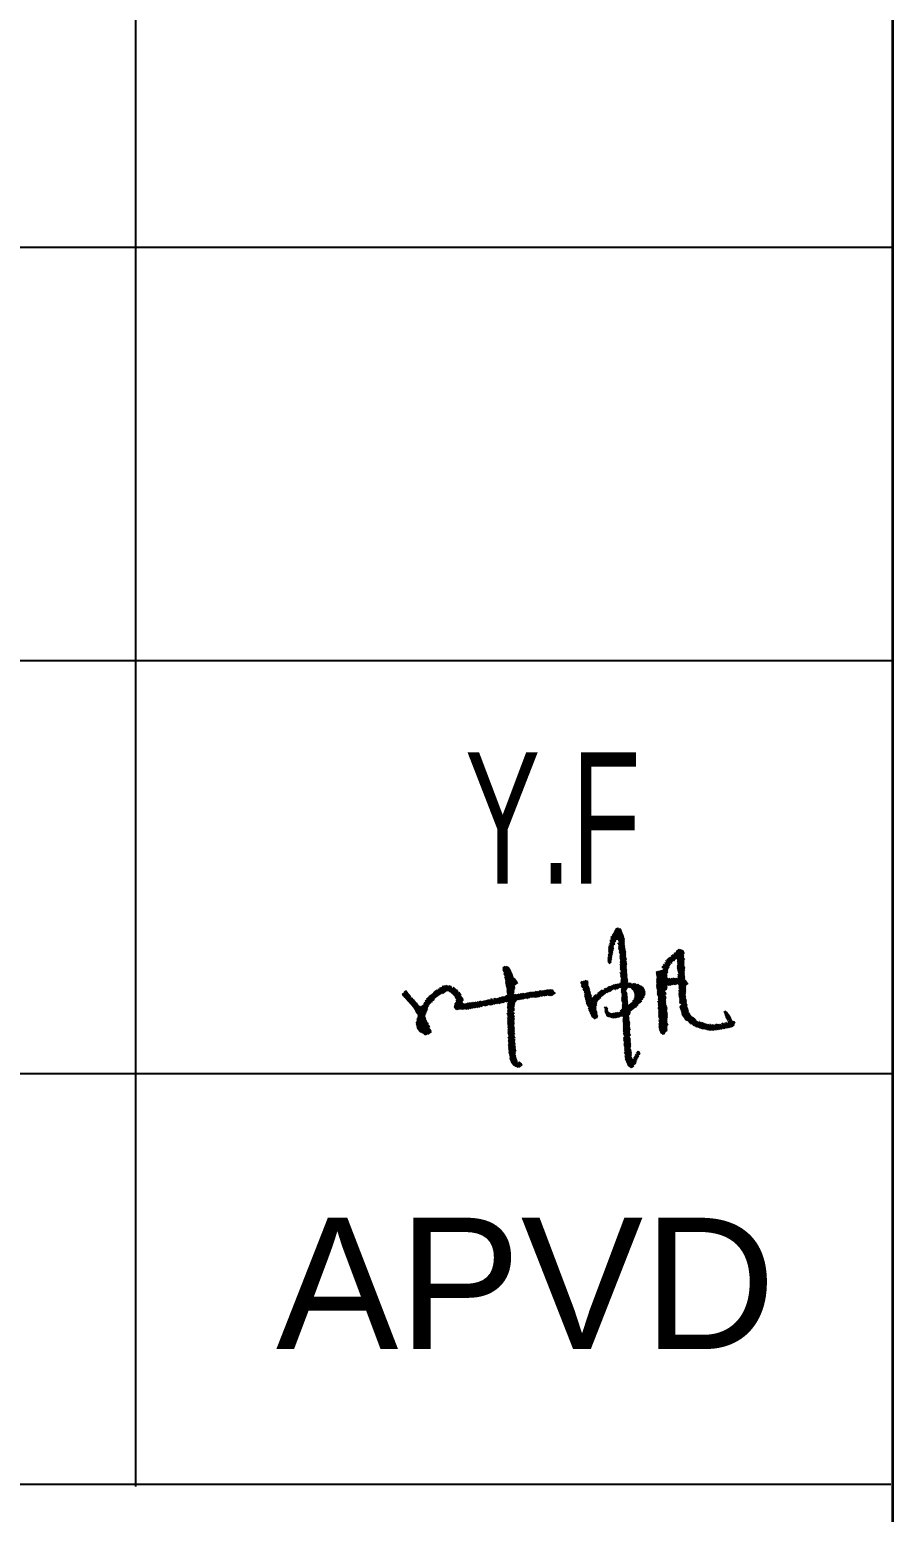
# Model space of a CAD drawing. Header units: millimetres. Extents: x -258 to 337, y -124 to 296.
# Drawn here: x 312.85 to 321.64, y 51.2 to 66.29 of the extents above; entities that cross this region are included whole.
import ezdxf

# ---------------------------------------------------------------- set-up
doc = ezdxf.new("R2010")
doc.units = ezdxf.units.MM
doc.styles.add('Arial', font='ARIAL.TTF', dxfattribs={"height": 0.2})
doc.styles.add('Arial Narrow', font='ARIALN.TTF', dxfattribs={"height": 0.2})

# ---------------------------------------------------------------- blocks, each defined once
blk = doc.blocks.new('Unknown-234524341-28315')
at = {"color": 7, "linetype": 'Continuous'}
for p, q in [((313.932, 51.463), (313.932, 80.9)), ((321.641, -109.172), (321.641, 80.9)), ((242.459, 64.078), (321.641, 64.078)), ((242.459, 59.873), (321.641, 59.873)), ((242.459, 55.669), (321.641, 55.668)), ((242.459, 51.487), (321.617, 51.487))]:
    blk.add_line(p, q, dxfattribs=at)
at = {"color": 7, "linetype": 'Continuous', "style": 'Arial'}
blk.add_text('APVD', height=1.3371, dxfattribs=at).set_placement((315.358, 52.863))
blk = doc.blocks.new('Unknown-234524341-28317')
at = {"color": 3, "linetype": 'Continuous'}
for p, q in [((318.755, 56.989), (318.888, 57.094)), ((318.763, 57.006), (318.884, 57.102)), ((318.77, 57.042), (318.875, 57.125)), ((318.77, 57.032), (318.877, 57.116)), ((318.771, 57.053), (318.875, 57.135)), ((318.775, 57.025), (318.88, 57.109)), ((318.784, 57.074), (318.867, 57.14)), ((318.793, 57.091), (318.857, 57.142)), ((318.805, 57.111), (318.849, 57.146)), ((318.815, 57.129), (318.838, 57.147)), ((318.824, 57.033), (318.892, 57.087)), ((318.835, 57.032), (318.895, 57.079)), ((318.843, 57.028), (318.898, 57.071)), ((318.844, 57.018), (318.9, 57.063)), ((318.849, 57.011), (318.903, 57.054)), ((318.743, 56.876), (318.788, 56.911)), ((318.743, 56.865), (318.786, 56.899)), ((318.745, 56.898), (318.792, 56.935)), ((318.747, 56.951), (318.806, 56.998)), ((318.747, 56.941), (318.807, 56.988)), ((318.747, 56.931), (318.794, 56.968)), ((318.747, 56.92), (318.792, 56.956)), ((318.747, 56.91), (318.795, 56.948)), ((318.749, 56.891), (318.789, 56.923)), ((318.752, 56.976), (318.753, 56.977)), ((318.753, 56.967), (318.763, 56.974)), ((318.76, 57.013), (318.775, 57.025)), ((318.762, 57.026), (318.765, 57.027)), ((318.764, 56.975), (318.818, 57.018)), ((318.766, 56.987), (318.817, 57.027)), ((318.836, 56.991), (318.84, 56.994)), ((318.841, 56.984), (318.904, 57.035)), ((318.846, 56.999), (318.85, 57.002)), ((318.846, 56.947), (318.905, 56.994)), ((318.847, 56.938), (318.906, 56.985)), ((318.848, 56.98), (318.904, 57.024)), ((318.848, 56.97), (318.904, 57.014)), ((318.848, 56.959), (318.904, 57.004)), ((318.849, 56.929), (318.907, 56.975)), ((318.851, 56.921), (318.909, 56.966)), ((318.852, 57.004), (318.904, 57.045)), ((318.853, 56.901), (318.911, 56.947)), ((318.855, 56.892), (318.912, 56.938)), ((318.858, 56.916), (318.91, 56.957)), ((318.859, 56.885), (318.914, 56.929)), ((318.86, 56.865), (318.92, 56.913)), ((318.86, 56.855), (318.92, 56.903)), ((318.863, 56.878), (318.915, 56.919)), ((319.29, 56.742), (319.508, 56.915)), ((319.291, 56.752), (319.503, 56.921)), ((319.3, 56.739), (319.512, 56.908)), ((319.319, 56.786), (319.494, 56.925)), ((319.329, 56.804), (319.486, 56.928)), ((319.424, 56.889), (319.475, 56.929)), ((319.433, 56.907), (319.462, 56.93)), ((319.436, 56.837), (319.515, 56.899)), ((317.669, 56.731), (317.707, 56.758)), ((317.669, 56.721), (317.717, 56.755)), ((317.67, 56.741), (317.692, 56.757)), ((317.671, 56.713), (317.726, 56.751)), ((318.739, 56.842), (318.779, 56.874)), ((318.739, 56.831), (318.777, 56.861)), ((318.739, 56.821), (318.777, 56.851)), ((318.739, 56.811), (318.776, 56.84)), ((318.739, 56.8), (318.772, 56.827)), ((318.743, 56.855), (318.782, 56.887)), ((318.743, 56.793), (318.77, 56.814)), ((318.75, 56.789), (318.768, 56.803)), ((318.86, 56.845), (318.92, 56.892)), ((318.86, 56.834), (318.92, 56.882)), ((318.862, 56.794), (318.862, 56.795)), ((318.864, 56.827), (318.92, 56.872)), ((318.864, 56.817), (318.92, 56.861)), ((318.864, 56.806), (318.922, 56.852)), ((318.864, 56.796), (318.925, 56.845)), ((318.864, 56.765), (318.925, 56.814)), ((318.864, 56.755), (318.926, 56.804)), ((318.864, 56.744), (318.929, 56.796)), ((318.864, 56.734), (318.924, 56.782)), ((318.864, 56.775), (318.864, 56.776)), ((318.864, 56.724), (318.924, 56.772)), ((318.866, 56.788), (318.924, 56.834)), ((318.867, 56.716), (318.924, 56.761)), ((318.868, 56.779), (318.923, 56.823)), ((318.87, 56.708), (318.924, 56.751)), ((318.926, 56.783), (318.93, 56.787)), ((319.233, 56.666), (319.366, 56.771)), ((319.235, 56.657), (319.359, 56.755)), ((319.303, 56.732), (319.372, 56.786)), ((319.303, 56.772), (319.311, 56.779)), ((319.319, 56.796), (319.321, 56.797)), ((319.327, 56.813), (319.332, 56.817)), ((319.341, 56.823), (319.376, 56.851)), ((319.379, 56.792), (319.389, 56.799)), ((319.385, 56.859), (319.409, 56.878)), ((319.412, 56.89), (319.417, 56.894)), ((319.412, 56.88), (319.414, 56.881)), ((319.415, 56.821), (319.417, 56.822)), ((319.44, 56.83), (319.508, 56.884)), ((319.442, 56.811), (319.445, 56.813)), ((319.444, 56.822), (319.508, 56.874)), ((319.445, 56.803), (319.508, 56.853)), ((319.446, 56.762), (319.512, 56.815)), ((319.446, 56.752), (319.512, 56.804)), ((319.446, 56.741), (319.512, 56.794)), ((319.446, 56.731), (319.512, 56.784)), ((319.448, 56.774), (319.512, 56.825)), ((319.448, 56.722), (319.512, 56.773)), ((319.449, 56.795), (319.514, 56.847)), ((319.449, 56.786), (319.518, 56.84)), ((319.449, 56.713), (319.512, 56.763)), ((319.45, 56.817), (319.508, 56.863)), ((319.451, 56.704), (319.518, 56.757)), ((319.458, 56.699), (319.52, 56.749)), ((317.674, 56.705), (317.733, 56.747)), ((317.677, 56.698), (317.737, 56.74)), ((317.682, 56.681), (317.745, 56.726)), ((317.682, 56.672), (317.749, 56.719)), ((317.683, 56.692), (317.741, 56.733)), ((317.685, 56.664), (317.753, 56.712)), ((317.688, 56.637), (317.762, 56.689)), ((317.689, 56.648), (317.759, 56.697)), ((317.69, 56.658), (317.756, 56.704)), ((317.691, 56.63), (317.765, 56.681)), ((317.695, 56.623), (317.768, 56.673)), ((317.697, 56.595), (317.776, 56.65)), ((317.697, 56.585), (317.78, 56.643)), ((317.698, 56.615), (317.77, 56.666)), ((317.698, 56.605), (317.773, 56.658)), ((317.699, 56.576), (317.786, 56.638)), ((317.7, 56.568), (317.792, 56.632)), ((317.702, 56.559), (317.799, 56.627)), ((317.704, 56.551), (317.804, 56.621)), ((317.706, 56.543), (317.81, 56.616)), ((317.709, 56.535), (317.814, 56.609)), ((317.711, 56.526), (317.817, 56.601)), ((318.461, 56.59), (318.478, 56.603)), ((318.463, 56.581), (318.487, 56.6)), ((318.468, 56.575), (318.516, 56.613)), ((318.468, 56.554), (318.534, 56.607)), ((318.47, 56.546), (318.537, 56.599)), ((318.472, 56.568), (318.519, 56.605)), ((318.488, 56.602), (318.499, 56.61)), ((318.524, 56.609), (318.529, 56.613)), ((318.797, 56.526), (318.937, 56.637)), ((318.817, 56.531), (318.938, 56.628)), ((318.83, 56.531), (318.939, 56.618)), ((318.857, 56.542), (318.94, 56.608)), ((318.861, 56.69), (318.868, 56.696)), ((318.864, 56.683), (318.929, 56.734)), ((318.868, 56.675), (318.928, 56.723)), ((318.868, 56.665), (318.928, 56.713)), ((318.868, 56.655), (318.928, 56.703)), ((318.869, 56.646), (318.928, 56.692)), ((318.87, 56.605), (318.932, 56.654)), ((318.871, 56.699), (318.924, 56.741)), ((318.871, 56.616), (318.932, 56.664)), ((318.872, 56.596), (318.932, 56.644)), ((318.874, 56.639), (318.932, 56.685)), ((318.874, 56.629), (318.932, 56.675)), ((319.231, 56.695), (319.244, 56.706)), ((319.231, 56.685), (319.257, 56.706)), ((319.232, 56.675), (319.284, 56.716)), ((319.233, 56.604), (319.339, 56.688)), ((319.233, 56.593), (319.339, 56.677)), ((319.233, 56.583), (319.338, 56.666)), ((319.233, 56.572), (319.337, 56.655)), ((319.233, 56.562), (319.341, 56.648)), ((319.234, 56.615), (319.347, 56.704)), ((319.234, 56.552), (319.346, 56.641)), ((319.234, 56.542), (319.339, 56.626)), ((319.234, 56.532), (319.333, 56.61)), ((319.235, 56.626), (319.347, 56.715)), ((319.236, 56.647), (319.353, 56.74)), ((319.236, 56.636), (319.347, 56.725)), ((319.259, 56.706), (319.266, 56.712)), ((319.27, 56.715), (319.272, 56.717)), ((319.287, 56.718), (319.29, 56.721)), ((319.326, 56.595), (319.342, 56.608)), ((319.333, 56.61), (319.343, 56.619)), ((319.339, 56.574), (319.416, 56.635)), ((319.339, 56.626), (319.345, 56.63)), ((319.34, 56.585), (319.406, 56.638)), ((319.341, 56.596), (319.39, 56.635)), ((319.342, 56.608), (319.375, 56.634)), ((319.343, 56.619), (319.365, 56.636)), ((319.345, 56.568), (319.429, 56.635)), ((319.345, 56.63), (319.35, 56.634)), ((319.357, 56.567), (319.442, 56.635)), ((319.371, 56.568), (319.516, 56.684)), ((319.39, 56.573), (319.517, 56.674)), ((319.406, 56.575), (319.52, 56.666)), ((319.419, 56.575), (319.52, 56.656)), ((319.436, 56.579), (319.52, 56.646)), ((319.45, 56.579), (319.52, 56.635)), ((319.452, 56.664), (319.516, 56.715)), ((319.452, 56.653), (319.516, 56.704)), ((319.452, 56.695), (319.453, 56.695)), ((319.452, 56.643), (319.516, 56.694)), ((319.452, 56.674), (319.454, 56.676)), ((319.455, 56.686), (319.52, 56.739)), ((319.456, 56.574), (319.52, 56.625)), ((319.46, 56.68), (319.52, 56.728)), ((319.46, 56.567), (319.526, 56.619)), ((319.46, 56.556), (319.533, 56.614)), ((319.46, 56.546), (319.539, 56.608)), ((319.46, 56.536), (319.543, 56.602)), ((316.645, 56.472), (316.693, 56.506)), ((316.647, 56.463), (316.697, 56.499)), ((316.652, 56.457), (316.702, 56.492)), ((316.657, 56.451), (316.707, 56.486)), ((316.663, 56.445), (316.71, 56.479)), ((316.667, 56.497), (316.686, 56.51)), ((316.668, 56.44), (316.709, 56.468)), ((316.674, 56.434), (316.723, 56.468)), ((316.679, 56.428), (316.726, 56.461)), ((316.685, 56.422), (316.73, 56.454)), ((316.717, 56.474), (316.717, 56.474)), ((316.846, 56.35), (317.141, 56.556)), ((316.863, 56.371), (317.131, 56.559)), ((316.868, 56.384), (317.116, 56.558)), ((316.88, 56.403), (317.106, 56.561)), ((316.895, 56.423), (317.096, 56.564)), ((316.918, 56.448), (317.078, 56.56)), ((316.94, 56.474), (316.942, 56.475)), ((316.963, 56.49), (317, 56.516)), ((317.008, 56.522), (317.017, 56.528)), ((317.027, 56.534), (317.035, 56.54)), ((317.052, 56.484), (317.149, 56.552)), ((317.053, 56.553), (317.058, 56.557)), ((317.103, 56.51), (317.148, 56.542)), ((317.113, 56.508), (317.156, 56.537)), ((317.122, 56.504), (317.174, 56.541)), ((317.129, 56.499), (317.181, 56.535)), ((317.136, 56.494), (317.187, 56.53)), ((317.142, 56.489), (317.193, 56.525)), ((317.149, 56.484), (317.201, 56.52)), ((317.155, 56.478), (317.208, 56.516)), ((317.161, 56.473), (317.214, 56.51)), ((317.163, 56.542), (317.164, 56.543)), ((317.166, 56.467), (317.214, 56.5)), ((317.172, 56.461), (317.22, 56.495)), ((317.177, 56.455), (317.231, 56.492)), ((317.181, 56.448), (317.236, 56.487)), ((317.183, 56.44), (317.239, 56.479)), ((317.189, 56.434), (317.238, 56.468)), ((317.195, 56.428), (317.244, 56.463)), ((317.197, 56.42), (317.245, 56.454)), ((317.225, 56.498), (317.226, 56.499)), ((317.239, 56.469), (317.241, 56.471)), ((317.553, 56.367), (317.666, 56.447)), ((317.574, 56.373), (317.683, 56.449)), ((317.597, 56.379), (317.782, 56.508)), ((317.614, 56.381), (317.781, 56.498)), ((317.628, 56.381), (317.78, 56.487)), ((317.652, 56.388), (317.781, 56.478)), ((317.669, 56.39), (317.786, 56.472)), ((317.696, 56.399), (317.799, 56.471)), ((317.71, 56.516), (317.819, 56.593)), ((317.71, 56.506), (317.789, 56.562)), ((317.71, 56.497), (317.788, 56.551)), ((317.712, 56.488), (317.793, 56.545)), ((317.713, 56.401), (317.806, 56.467)), ((317.714, 56.48), (317.787, 56.531)), ((317.717, 56.472), (317.783, 56.518)), ((317.718, 56.366), (317.885, 56.483)), ((317.719, 56.376), (317.872, 56.483)), ((317.721, 56.397), (317.833, 56.475)), ((317.723, 56.389), (317.853, 56.48)), ((317.804, 56.416), (317.9, 56.483)), ((317.816, 56.473), (317.816, 56.474)), ((317.824, 56.42), (317.923, 56.49)), ((317.838, 56.421), (317.943, 56.494)), ((317.857, 56.424), (317.959, 56.495)), ((317.875, 56.427), (317.972, 56.495)), ((317.899, 56.434), (317.989, 56.497)), ((317.91, 56.432), (318.008, 56.501)), ((317.932, 56.438), (318.024, 56.502)), ((317.955, 56.444), (318.049, 56.51)), ((317.969, 56.444), (318.062, 56.509)), ((317.983, 56.444), (318.075, 56.509)), ((317.997, 56.444), (318.093, 56.512)), ((318.011, 56.444), (318.114, 56.517)), ((318.03, 56.448), (318.132, 56.519)), ((318.054, 56.455), (318.146, 56.519)), ((318.071, 56.457), (318.159, 56.519)), ((318.089, 56.46), (318.172, 56.518)), ((318.104, 56.461), (318.108, 56.464)), ((318.111, 56.465), (318.182, 56.516)), ((318.124, 56.465), (318.184, 56.507)), ((318.135, 56.463), (318.189, 56.501)), ((318.147, 56.462), (318.192, 56.493)), ((318.163, 56.463), (318.204, 56.492)), ((318.479, 56.542), (318.536, 56.587)), ((318.482, 56.535), (318.536, 56.577)), ((318.484, 56.515), (318.54, 56.559)), ((318.489, 56.53), (318.537, 56.568)), ((318.493, 56.512), (318.544, 56.552)), ((318.497, 56.505), (318.545, 56.543)), ((318.498, 56.485), (318.552, 56.528)), ((318.499, 56.496), (318.549, 56.536)), ((318.501, 56.467), (318.555, 56.51)), ((318.501, 56.457), (318.56, 56.503)), ((318.501, 56.446), (318.56, 56.493)), ((318.506, 56.481), (318.554, 56.519)), ((318.506, 56.44), (318.561, 56.484)), ((318.507, 56.42), (318.569, 56.469)), ((318.508, 56.431), (318.564, 56.475)), ((318.51, 56.412), (318.568, 56.458)), ((318.516, 56.406), (318.569, 56.449)), ((318.521, 56.369), (318.756, 56.555)), ((318.525, 56.362), (318.768, 56.555)), ((318.53, 56.356), (318.802, 56.571)), ((318.537, 56.35), (318.82, 56.575)), ((318.594, 56.437), (318.694, 56.517)), ((318.594, 56.447), (318.62, 56.468)), ((318.631, 56.477), (318.633, 56.478)), ((318.637, 56.482), (318.68, 56.516)), ((318.703, 56.523), (318.715, 56.533)), ((318.727, 56.491), (318.836, 56.578)), ((318.752, 56.501), (318.847, 56.576)), ((318.773, 56.559), (318.777, 56.562)), ((318.794, 56.234), (319.116, 56.49)), ((318.808, 56.235), (319.115, 56.479)), ((318.81, 56.526), (318.812, 56.528)), ((318.824, 56.238), (319.111, 56.466)), ((318.843, 56.243), (319.104, 56.45)), ((318.856, 56.583), (318.857, 56.584)), ((318.867, 56.592), (318.868, 56.592)), ((318.869, 56.542), (318.938, 56.596)), ((318.874, 56.505), (318.977, 56.587)), ((318.875, 56.495), (318.981, 56.579)), ((318.876, 56.516), (318.964, 56.586)), ((318.876, 56.486), (318.93, 56.528)), ((318.878, 56.538), (318.942, 56.589)), ((318.878, 56.528), (318.952, 56.587)), ((318.878, 56.425), (318.934, 56.469)), ((318.878, 56.415), (318.935, 56.46)), ((318.879, 56.436), (318.933, 56.479)), ((318.879, 56.405), (318.935, 56.45)), ((318.88, 56.447), (318.933, 56.489)), ((318.881, 56.479), (318.918, 56.508)), ((318.881, 56.459), (318.929, 56.496)), ((318.883, 56.47), (318.924, 56.503)), ((318.948, 56.543), (318.992, 56.578)), ((318.963, 56.544), (319.012, 56.583)), ((318.972, 56.541), (319.023, 56.582)), ((318.976, 56.534), (319.029, 56.576)), ((318.98, 56.526), (319.041, 56.575)), ((318.988, 56.523), (319.051, 56.573)), ((318.991, 56.401), (319.115, 56.5)), ((318.993, 56.516), (319.057, 56.567)), ((318.996, 56.581), (318.999, 56.583)), ((318.998, 56.51), (319.064, 56.563)), ((319.002, 56.503), (319.073, 56.559)), ((319.004, 56.422), (319.114, 56.509)), ((319.005, 56.495), (319.083, 56.556)), ((319.008, 56.487), (319.087, 56.549)), ((319.009, 56.436), (319.111, 56.517)), ((319.011, 56.479), (319.098, 56.548)), ((319.012, 56.47), (319.102, 56.541)), ((319.012, 56.449), (319.108, 56.525)), ((319.013, 56.46), (319.105, 56.533)), ((319.237, 56.524), (319.326, 56.595)), ((319.24, 56.516), (319.32, 56.579)), ((319.242, 56.508), (319.313, 56.564)), ((319.242, 56.497), (319.307, 56.548)), ((319.242, 56.487), (319.3, 56.533)), ((319.242, 56.477), (319.293, 56.517)), ((319.242, 56.466), (319.287, 56.502)), ((319.244, 56.395), (319.326, 56.46)), ((319.246, 56.459), (319.28, 56.486)), ((319.25, 56.41), (319.321, 56.466)), ((319.25, 56.389), (319.326, 56.45)), ((319.252, 56.453), (319.274, 56.471)), ((319.254, 56.424), (319.328, 56.483)), ((319.258, 56.448), (319.267, 56.455)), ((319.261, 56.44), (319.328, 56.493)), ((319.267, 56.455), (319.321, 56.498)), ((319.274, 56.471), (319.32, 56.507)), ((319.28, 56.486), (319.334, 56.529)), ((319.287, 56.502), (319.335, 56.54)), ((319.293, 56.517), (319.337, 56.551)), ((319.3, 56.533), (319.338, 56.563)), ((319.307, 56.548), (319.339, 56.574)), ((319.313, 56.564), (319.34, 56.585)), ((319.32, 56.579), (319.341, 56.596)), ((319.326, 56.45), (319.328, 56.452)), ((319.334, 56.529), (319.336, 56.53)), ((319.335, 56.54), (319.339, 56.543)), ((319.337, 56.551), (319.34, 56.554)), ((319.338, 56.563), (319.34, 56.564)), ((319.458, 56.472), (319.53, 56.529)), ((319.459, 56.504), (319.529, 56.559)), ((319.46, 56.525), (319.547, 56.594)), ((319.46, 56.484), (319.53, 56.539)), ((319.46, 56.463), (319.53, 56.519)), ((319.461, 56.454), (319.529, 56.508)), ((319.461, 56.443), (319.528, 56.497)), ((319.465, 56.498), (319.529, 56.549)), ((319.465, 56.437), (319.527, 56.485)), ((319.466, 56.52), (319.553, 56.589)), ((319.468, 56.428), (319.526, 56.474)), ((319.468, 56.418), (319.527, 56.465)), ((319.468, 56.408), (319.53, 56.457)), ((316.69, 56.416), (316.726, 56.441)), ((316.696, 56.41), (316.733, 56.436)), ((316.701, 56.404), (316.749, 56.437)), ((316.707, 56.398), (316.753, 56.43)), ((316.712, 56.392), (316.759, 56.425)), ((316.718, 56.386), (316.765, 56.419)), ((316.723, 56.38), (316.771, 56.414)), ((316.728, 56.374), (316.776, 56.408)), ((316.734, 56.368), (316.781, 56.402)), ((316.741, 56.364), (316.785, 56.394)), ((316.743, 56.355), (316.789, 56.388)), ((316.749, 56.35), (316.797, 56.383)), ((316.754, 56.344), (316.803, 56.378)), ((316.759, 56.337), (316.804, 56.369)), ((316.764, 56.331), (316.811, 56.364)), ((316.768, 56.324), (316.817, 56.358)), ((316.772, 56.317), (316.822, 56.353)), ((316.776, 56.31), (316.831, 56.349)), ((316.78, 56.303), (316.845, 56.349)), ((316.781, 56.294), (316.97, 56.426)), ((316.787, 56.289), (316.938, 56.394)), ((316.789, 56.281), (316.922, 56.373)), ((316.794, 56.274), (316.912, 56.357)), ((316.801, 56.269), (316.905, 56.342)), ((316.804, 56.262), (316.903, 56.331)), ((316.804, 56.242), (316.892, 56.304)), ((316.806, 56.253), (316.897, 56.317)), ((316.943, 56.398), (316.949, 56.402)), ((317.176, 56.347), (317.257, 56.404)), ((317.176, 56.337), (317.256, 56.393)), ((317.177, 56.357), (317.268, 56.421)), ((317.178, 56.329), (317.262, 56.388)), ((317.18, 56.369), (317.264, 56.428)), ((317.184, 56.323), (317.267, 56.382)), ((317.189, 56.385), (317.262, 56.436)), ((317.192, 56.407), (317.245, 56.444)), ((317.194, 56.399), (317.256, 56.442)), ((317.194, 56.32), (317.276, 56.378)), ((317.207, 56.32), (317.289, 56.377)), ((317.225, 56.323), (317.313, 56.384)), ((317.239, 56.323), (317.33, 56.387)), ((317.252, 56.322), (317.347, 56.389)), ((317.265, 56.322), (317.363, 56.39)), ((317.284, 56.325), (317.378, 56.391)), ((317.295, 56.323), (317.396, 56.394)), ((317.311, 56.324), (317.407, 56.392)), ((317.333, 56.33), (317.435, 56.402)), ((317.35, 56.332), (317.451, 56.403)), ((317.371, 56.337), (317.463, 56.402)), ((317.387, 56.339), (317.485, 56.408)), ((317.403, 56.34), (317.503, 56.41)), ((317.409, 56.393), (317.417, 56.398)), ((317.423, 56.344), (317.526, 56.417)), ((317.446, 56.351), (317.541, 56.417)), ((317.472, 56.359), (317.566, 56.425)), ((317.484, 56.358), (317.57, 56.418)), ((317.5, 56.359), (317.604, 56.432)), ((317.524, 56.366), (317.618, 56.432)), ((317.537, 56.366), (317.644, 56.441)), ((317.545, 56.42), (317.554, 56.427)), ((317.575, 56.422), (317.589, 56.431)), ((317.712, 56.274), (317.784, 56.324)), ((317.713, 56.265), (317.783, 56.314)), ((317.716, 56.335), (317.789, 56.387)), ((317.717, 56.345), (317.799, 56.403)), ((317.717, 56.297), (317.78, 56.341)), ((317.718, 56.356), (317.795, 56.41)), ((317.718, 56.307), (317.784, 56.354)), ((317.719, 56.328), (317.789, 56.377)), ((317.719, 56.318), (317.787, 56.366)), ((317.721, 56.29), (317.784, 56.334)), ((317.725, 56.263), (317.771, 56.296)), ((317.796, 56.411), (317.803, 56.416)), ((318.515, 56.395), (318.569, 56.438)), ((318.519, 56.378), (318.594, 56.437)), ((318.526, 56.394), (318.583, 56.439)), ((318.539, 56.322), (318.623, 56.388)), ((318.539, 56.342), (318.543, 56.345)), ((318.543, 56.345), (318.651, 56.431)), ((318.544, 56.315), (318.621, 56.376)), ((318.545, 56.337), (318.63, 56.404)), ((318.547, 56.307), (318.625, 56.369)), ((318.55, 56.299), (318.618, 56.353)), ((318.553, 56.291), (318.618, 56.343)), ((318.557, 56.284), (318.618, 56.332)), ((318.56, 56.276), (318.618, 56.322)), ((318.563, 56.268), (318.619, 56.313)), ((318.568, 56.251), (318.626, 56.298)), ((318.569, 56.263), (318.623, 56.305)), ((318.655, 56.434), (318.663, 56.44)), ((318.701, 56.336), (318.713, 56.345)), ((318.707, 56.33), (318.724, 56.344)), ((318.707, 56.32), (318.733, 56.341)), ((318.707, 56.31), (318.735, 56.332)), ((318.707, 56.299), (318.734, 56.321)), ((318.707, 56.289), (318.734, 56.311)), ((318.711, 56.282), (318.737, 56.302)), ((318.716, 56.275), (318.742, 56.296)), ((318.866, 56.302), (318.941, 56.362)), ((318.868, 56.252), (319.093, 56.431)), ((318.88, 56.395), (318.936, 56.44)), ((318.88, 56.251), (319.08, 56.409)), ((318.884, 56.368), (318.938, 56.411)), ((318.884, 56.357), (318.939, 56.401)), ((318.884, 56.347), (318.939, 56.391)), ((318.884, 56.337), (318.94, 56.381)), ((318.884, 56.326), (318.941, 56.371)), ((318.885, 56.389), (318.937, 56.43)), ((318.89, 56.383), (318.937, 56.42)), ((318.89, 56.249), (319.03, 56.36)), ((318.894, 56.241), (318.966, 56.299)), ((319.02, 56.341), (319.022, 56.343)), ((319.035, 56.363), (319.04, 56.368)), ((319.047, 56.373), (319.048, 56.374)), ((319.248, 56.44), (319.252, 56.443)), ((319.249, 56.327), (319.32, 56.383)), ((319.251, 56.432), (319.261, 56.44)), ((319.251, 56.38), (319.325, 56.439)), ((319.251, 56.369), (319.324, 56.428)), ((319.251, 56.359), (319.323, 56.417)), ((319.251, 56.349), (319.322, 56.405)), ((319.251, 56.338), (319.321, 56.394)), ((319.252, 56.422), (319.254, 56.424)), ((319.255, 56.321), (319.319, 56.372)), ((319.255, 56.311), (319.317, 56.36)), ((319.255, 56.3), (319.316, 56.349)), ((319.255, 56.29), (319.315, 56.338)), ((319.255, 56.28), (319.314, 56.327)), ((319.255, 56.269), (319.313, 56.316)), ((319.255, 56.259), (319.312, 56.304)), ((319.308, 56.271), (319.341, 56.297)), ((319.309, 56.282), (319.338, 56.304)), ((319.311, 56.293), (319.337, 56.314)), ((319.312, 56.304), (319.338, 56.325)), ((319.313, 56.316), (319.339, 56.336)), ((319.314, 56.327), (319.338, 56.346)), ((319.315, 56.338), (319.336, 56.354)), ((319.316, 56.349), (319.333, 56.362)), ((319.317, 56.36), (319.33, 56.37)), ((319.319, 56.372), (319.327, 56.378)), ((319.32, 56.383), (319.327, 56.389)), ((319.321, 56.394), (319.327, 56.399)), ((319.322, 56.405), (319.327, 56.409)), ((319.323, 56.417), (319.327, 56.42)), ((319.324, 56.428), (319.325, 56.429)), ((319.325, 56.439), (319.328, 56.441)), ((319.468, 56.397), (319.528, 56.445)), ((319.468, 56.387), (319.529, 56.436)), ((319.47, 56.379), (319.534, 56.429)), ((319.471, 56.348), (319.537, 56.4)), ((319.471, 56.338), (319.537, 56.39)), ((319.473, 56.329), (319.538, 56.381)), ((319.477, 56.322), (319.542, 56.374)), ((319.48, 56.314), (319.544, 56.364)), ((319.481, 56.377), (319.537, 56.421)), ((319.482, 56.305), (319.541, 56.352)), ((319.484, 56.296), (319.548, 56.347)), ((319.488, 56.372), (319.537, 56.41)), ((319.488, 56.279), (319.552, 56.329)), ((319.491, 56.271), (319.554, 56.321)), ((319.492, 56.293), (319.55, 56.338)), ((319.493, 56.263), (319.555, 56.312)), ((319.497, 56.255), (319.556, 56.302)), ((319.919, 56.29), (319.935, 56.303)), ((319.922, 56.282), (319.945, 56.3)), ((316.785, 56.18), (316.875, 56.243)), ((316.787, 56.172), (316.88, 56.237)), ((316.789, 56.164), (316.884, 56.23)), ((316.791, 56.155), (316.884, 56.22)), ((316.792, 56.146), (316.89, 56.215)), ((316.793, 56.195), (316.875, 56.253)), ((316.794, 56.216), (316.881, 56.277)), ((316.794, 56.206), (316.878, 56.265)), ((316.794, 56.138), (316.893, 56.207)), ((316.795, 56.129), (316.896, 56.199)), ((316.799, 56.122), (316.895, 56.189)), ((316.801, 56.231), (316.886, 56.29)), ((316.803, 56.115), (316.901, 56.184)), ((316.808, 56.109), (316.912, 56.181)), ((316.813, 56.103), (316.908, 56.169)), ((316.819, 56.097), (316.912, 56.162)), ((316.826, 56.092), (316.919, 56.157)), ((316.877, 56.245), (316.88, 56.247)), ((316.906, 56.187), (316.907, 56.188)), ((316.917, 56.146), (316.923, 56.15)), ((317.715, 56.227), (317.774, 56.269)), ((317.717, 56.248), (317.776, 56.29)), ((317.718, 56.21), (317.784, 56.256)), ((317.718, 56.2), (317.775, 56.24)), ((317.718, 56.191), (317.785, 56.237)), ((317.719, 56.22), (317.781, 56.264)), ((317.719, 56.181), (317.784, 56.227)), ((317.719, 56.172), (317.783, 56.217)), ((317.719, 56.162), (317.782, 56.206)), ((317.72, 56.153), (317.782, 56.196)), ((317.72, 56.143), (317.785, 56.188)), ((317.72, 56.114), (317.783, 56.158)), ((317.721, 56.134), (317.782, 56.177)), ((317.721, 56.125), (317.781, 56.167)), ((317.722, 56.242), (317.787, 56.287)), ((317.724, 56.107), (317.782, 56.147)), ((317.781, 56.293), (317.783, 56.294)), ((318.573, 56.245), (318.626, 56.287)), ((318.58, 56.24), (318.626, 56.277)), ((318.587, 56.236), (318.627, 56.267)), ((318.593, 56.23), (318.633, 56.262)), ((318.601, 56.226), (318.635, 56.253)), ((318.622, 56.232), (318.624, 56.234)), ((318.719, 56.268), (318.749, 56.291)), ((318.722, 56.26), (318.756, 56.287)), ((318.725, 56.252), (318.764, 56.283)), ((318.735, 56.249), (318.774, 56.28)), ((318.744, 56.247), (318.787, 56.28)), ((318.754, 56.244), (318.792, 56.274)), ((318.763, 56.24), (318.819, 56.285)), ((318.771, 56.237), (318.83, 56.284)), ((318.782, 56.236), (318.846, 56.286)), ((318.793, 56.275), (318.804, 56.284)), ((318.836, 56.289), (318.842, 56.293)), ((318.891, 56.208), (318.951, 56.256)), ((318.891, 56.197), (318.952, 56.246)), ((318.891, 56.188), (318.952, 56.236)), ((318.892, 56.219), (318.949, 56.265)), ((318.894, 56.231), (318.964, 56.287)), ((318.896, 56.181), (318.952, 56.226)), ((318.896, 56.171), (318.952, 56.215)), ((318.896, 56.16), (318.957, 56.208)), ((318.896, 56.15), (318.958, 56.199)), ((318.896, 56.14), (318.959, 56.19)), ((318.896, 56.129), (318.96, 56.18)), ((318.896, 56.119), (318.96, 56.17)), ((318.896, 56.109), (318.959, 56.159)), ((318.896, 56.098), (318.959, 56.148)), ((318.953, 56.267), (318.961, 56.274)), ((319.255, 56.249), (319.311, 56.293)), ((319.255, 56.238), (319.309, 56.282)), ((319.259, 56.232), (319.308, 56.271)), ((319.259, 56.2), (319.305, 56.237)), ((319.259, 56.19), (319.304, 56.226)), ((319.259, 56.21), (319.263, 56.214)), ((319.259, 56.169), (319.302, 56.203)), ((319.259, 56.159), (319.3, 56.192)), ((319.259, 56.179), (319.261, 56.181)), ((319.259, 56.148), (319.299, 56.181)), ((319.259, 56.138), (319.298, 56.17)), ((319.259, 56.128), (319.297, 56.158)), ((319.261, 56.222), (319.307, 56.259)), ((319.261, 56.119), (319.296, 56.147)), ((319.267, 56.186), (319.303, 56.214)), ((319.27, 56.219), (319.306, 56.248)), ((319.292, 56.113), (319.341, 56.152)), ((319.294, 56.125), (319.35, 56.169)), ((319.295, 56.136), (319.347, 56.178)), ((319.296, 56.147), (319.342, 56.184)), ((319.297, 56.158), (319.339, 56.192)), ((319.298, 56.17), (319.339, 56.202)), ((319.299, 56.181), (319.339, 56.212)), ((319.3, 56.192), (319.339, 56.223)), ((319.302, 56.203), (319.339, 56.233)), ((319.303, 56.214), (319.343, 56.247)), ((319.304, 56.226), (319.343, 56.257)), ((319.305, 56.237), (319.343, 56.267)), ((319.306, 56.248), (319.343, 56.278)), ((319.307, 56.259), (319.343, 56.288)), ((319.342, 56.236), (319.343, 56.236)), ((319.502, 56.249), (319.557, 56.292)), ((319.507, 56.243), (319.563, 56.287)), ((319.514, 56.237), (319.569, 56.281)), ((319.517, 56.23), (319.572, 56.273)), ((319.518, 56.22), (319.577, 56.267)), ((319.524, 56.215), (319.578, 56.257)), ((319.533, 56.211), (319.588, 56.255)), ((319.541, 56.208), (319.59, 56.247)), ((319.549, 56.203), (319.599, 56.243)), ((319.555, 56.198), (319.607, 56.239)), ((319.561, 56.192), (319.614, 56.234)), ((319.565, 56.185), (319.62, 56.229)), ((319.573, 56.181), (319.627, 56.224)), ((319.578, 56.175), (319.632, 56.218)), ((319.588, 56.172), (319.638, 56.212)), ((319.596, 56.169), (319.643, 56.205)), ((319.599, 56.16), (319.648, 56.199)), ((319.605, 56.155), (319.655, 56.195)), ((319.616, 56.153), (319.664, 56.191)), ((319.625, 56.15), (319.678, 56.192)), ((319.631, 56.144), (319.685, 56.187)), ((319.641, 56.142), (319.698, 56.187)), ((319.652, 56.14), (319.707, 56.184)), ((319.661, 56.137), (319.716, 56.181)), ((319.669, 56.196), (319.672, 56.197)), ((319.669, 56.133), (319.724, 56.177)), ((319.678, 56.13), (319.733, 56.174)), ((319.687, 56.126), (319.742, 56.17)), ((319.695, 56.123), (319.752, 56.168)), ((319.708, 56.123), (319.766, 56.168)), ((319.72, 56.122), (319.77, 56.162)), ((319.729, 56.119), (319.779, 56.159)), ((319.739, 56.116), (319.792, 56.159)), ((319.749, 56.114), (319.812, 56.164)), ((319.759, 56.112), (319.821, 56.161)), ((319.77, 56.11), (319.846, 56.17)), ((319.775, 56.166), (319.779, 56.168)), ((319.782, 56.109), (319.855, 56.167)), ((319.789, 56.166), (319.792, 56.168)), ((319.795, 56.109), (319.862, 56.162)), ((319.798, 56.163), (319.802, 56.167)), ((319.809, 56.11), (319.881, 56.167)), ((319.824, 56.112), (319.893, 56.166)), ((319.84, 56.114), (319.926, 56.182)), ((319.855, 56.116), (319.93, 56.175)), ((319.863, 56.163), (319.869, 56.168)), ((319.871, 56.118), (319.951, 56.181)), ((319.886, 56.119), (320.001, 56.21)), ((319.896, 56.169), (319.909, 56.179)), ((319.908, 56.127), (320.005, 56.204)), ((319.92, 56.126), (320.013, 56.199)), ((319.927, 56.276), (319.949, 56.293)), ((319.931, 56.269), (319.956, 56.289)), ((319.931, 56.259), (319.96, 56.282)), ((319.933, 56.25), (319.965, 56.275)), ((319.935, 56.179), (319.946, 56.188)), ((319.936, 56.242), (319.97, 56.269)), ((319.941, 56.132), (320.025, 56.198)), ((319.942, 56.236), (319.943, 56.237)), ((319.944, 56.227), (319.947, 56.23)), ((319.947, 56.24), (319.976, 56.263)), ((319.948, 56.22), (319.984, 56.249)), ((319.949, 56.211), (319.988, 56.242)), ((319.951, 56.233), (319.98, 56.256)), ((319.954, 56.204), (319.955, 56.205)), ((319.955, 56.133), (320.03, 56.193)), ((319.962, 56.19), (319.995, 56.216)), ((319.964, 56.212), (319.991, 56.234)), ((319.969, 56.206), (319.993, 56.225)), ((319.973, 56.137), (320.027, 56.179)), ((319.994, 56.143), (320.02, 56.164)), ((316.832, 56.087), (316.912, 56.143)), ((316.845, 56.086), (316.916, 56.135)), ((316.849, 56.079), (316.923, 56.131)), ((316.858, 56.076), (316.927, 56.124)), ((316.862, 56.068), (316.932, 56.118)), ((316.871, 56.065), (316.936, 56.111)), ((316.879, 56.061), (316.939, 56.103)), ((316.904, 56.068), (316.942, 56.096)), ((317.721, 56.086), (317.784, 56.13)), ((317.721, 56.076), (317.785, 56.12)), ((317.721, 56.027), (317.78, 56.068)), ((317.722, 56.096), (317.784, 56.139)), ((317.722, 56.067), (317.785, 56.111)), ((317.724, 56.058), (317.778, 56.096)), ((317.724, 56.02), (317.785, 56.062)), ((317.725, 55.991), (317.779, 56.029)), ((317.726, 56.001), (317.788, 56.045)), ((317.726, 55.953), (317.789, 55.996)), ((317.727, 56.051), (317.777, 56.086)), ((317.727, 56.041), (317.777, 56.076)), ((317.727, 56.011), (317.781, 56.05)), ((317.727, 55.963), (317.789, 56.006)), ((317.728, 55.973), (317.792, 56.018)), ((317.729, 55.984), (317.782, 56.021)), ((317.78, 56.097), (317.786, 56.102)), ((317.78, 56.069), (317.788, 56.074)), ((317.783, 56.08), (317.789, 56.084)), ((317.785, 56.033), (317.792, 56.037)), ((318.895, 56.067), (318.967, 56.124)), ((318.896, 56.088), (318.96, 56.138)), ((318.897, 56.079), (318.962, 56.13)), ((318.898, 56.059), (318.96, 56.108)), ((318.898, 56.018), (318.967, 56.072)), ((318.898, 55.996), (318.958, 56.044)), ((318.899, 56.008), (318.965, 56.06)), ((318.9, 56.029), (318.961, 56.078)), ((318.902, 55.989), (318.961, 56.036)), ((318.902, 55.969), (318.965, 56.018)), ((318.902, 55.958), (318.965, 56.008)), ((318.903, 55.949), (318.965, 55.998)), ((318.904, 55.981), (318.965, 56.029)), ((318.905, 56.054), (318.96, 56.098)), ((318.905, 56.043), (318.96, 56.088)), ((319.263, 56.111), (319.295, 56.136)), ((319.266, 56.103), (319.294, 56.125)), ((319.269, 56.095), (319.292, 56.113)), ((319.273, 56.087), (319.291, 56.102)), ((319.276, 56.08), (319.29, 56.091)), ((319.285, 56.076), (319.289, 56.08)), ((319.289, 56.08), (319.339, 56.119)), ((319.289, 56.069), (319.339, 56.109)), ((319.29, 56.091), (319.339, 56.13)), ((319.291, 56.102), (319.339, 56.14)), ((319.301, 56.068), (319.317, 56.081)), ((317.725, 55.942), (317.791, 55.988)), ((317.727, 55.914), (317.786, 55.956)), ((317.728, 55.925), (317.78, 55.961)), ((317.728, 55.905), (317.796, 55.952)), ((317.729, 55.935), (317.793, 55.98)), ((317.732, 55.898), (317.796, 55.943)), ((317.732, 55.879), (317.796, 55.924)), ((317.733, 55.889), (317.795, 55.933)), ((317.733, 55.87), (317.799, 55.916)), ((317.735, 55.861), (317.801, 55.908)), ((317.737, 55.853), (317.799, 55.896)), ((317.739, 55.844), (317.796, 55.885)), ((317.74, 55.836), (317.797, 55.875)), ((317.742, 55.828), (317.789, 55.86)), ((317.743, 55.818), (317.797, 55.856)), ((317.743, 55.809), (317.796, 55.846)), ((317.786, 55.965), (317.792, 55.97)), ((317.797, 55.856), (317.8, 55.858)), ((318.906, 55.941), (318.967, 55.989)), ((318.906, 55.931), (318.907, 55.931)), ((318.907, 55.921), (318.97, 55.971)), ((318.907, 55.869), (318.969, 55.919)), ((318.907, 55.88), (318.912, 55.884)), ((318.908, 55.891), (318.967, 55.938)), ((318.909, 55.912), (318.97, 55.961)), ((318.91, 55.902), (318.969, 55.949)), ((318.911, 55.935), (318.969, 55.981)), ((318.911, 55.862), (318.972, 55.911)), ((318.911, 55.841), (318.976, 55.893)), ((318.912, 55.832), (318.977, 55.884)), ((318.914, 55.854), (318.974, 55.902)), ((318.915, 55.824), (318.978, 55.874)), ((318.915, 55.804), (318.977, 55.853)), ((318.916, 55.887), (318.965, 55.926)), ((318.917, 55.816), (318.978, 55.864)), ((318.993, 55.803), (319.05, 55.849)), ((319.001, 55.82), (319.061, 55.868)), ((319.012, 55.839), (319.063, 55.879)), ((319.017, 55.854), (319.027, 55.862)), ((319.026, 55.871), (319.053, 55.892)), ((319.033, 55.866), (319.06, 55.888)), ((319.036, 55.889), (319.044, 55.895)), ((317.745, 55.8), (317.802, 55.84)), ((317.748, 55.793), (317.799, 55.828)), ((317.751, 55.785), (317.806, 55.823)), ((317.756, 55.778), (317.809, 55.816)), ((317.76, 55.771), (317.812, 55.808)), ((317.765, 55.765), (317.816, 55.801)), ((317.77, 55.759), (317.816, 55.791)), ((317.777, 55.754), (317.815, 55.781)), ((317.783, 55.749), (317.824, 55.777)), ((317.79, 55.744), (317.845, 55.783)), ((317.798, 55.74), (317.851, 55.777)), ((317.808, 55.737), (317.837, 55.757)), ((317.816, 55.733), (317.865, 55.767)), ((317.83, 55.782), (317.833, 55.784)), ((317.831, 55.734), (317.85, 55.747)), ((317.837, 55.757), (317.858, 55.772)), ((317.855, 55.751), (317.864, 55.757)), ((318.921, 55.798), (318.976, 55.841)), ((318.924, 55.79), (318.979, 55.834)), ((318.926, 55.781), (318.977, 55.822)), ((318.933, 55.776), (318.985, 55.818)), ((318.937, 55.759), (318.993, 55.803)), ((318.938, 55.77), (318.992, 55.813)), ((318.939, 55.75), (318.986, 55.788)), ((318.947, 55.747), (318.98, 55.772)), ((318.949, 55.738), (318.973, 55.757)), ((318.959, 55.735), (318.966, 55.741)), ((318.966, 55.741), (319.025, 55.787)), ((318.966, 55.73), (319.022, 55.775)), ((318.973, 55.757), (319.028, 55.8)), ((318.978, 55.729), (318.999, 55.746)), ((318.98, 55.772), (319.033, 55.814)), ((318.986, 55.788), (319.043, 55.833))]:
    blk.add_line(p, q, dxfattribs=at)
at = {"color": 6, "style": 'Arial Narrow', "width": 0.75}
blk.add_text('Y.F', height=1.3362, dxfattribs=at).set_placement((317.282, 57.602))
blk = doc.blocks.new('Unknown-234524341-28322')
at = {"color": 7, "linetype": 'Continuous'}
for p in [(321.63, 281.348), (321.63, 82.523)]:
    blk.add_line(p, (321.63, -109.312), dxfattribs=at)

msp = doc.modelspace()

# ---------------------------------------------------------------- block references
for name in ['Unknown-234524341-28322', 'Unknown-234524341-28315', 'Unknown-234524341-28317']:
    msp.add_blockref(name, (0, 0))

doc.saveas('drawing.dxf')
